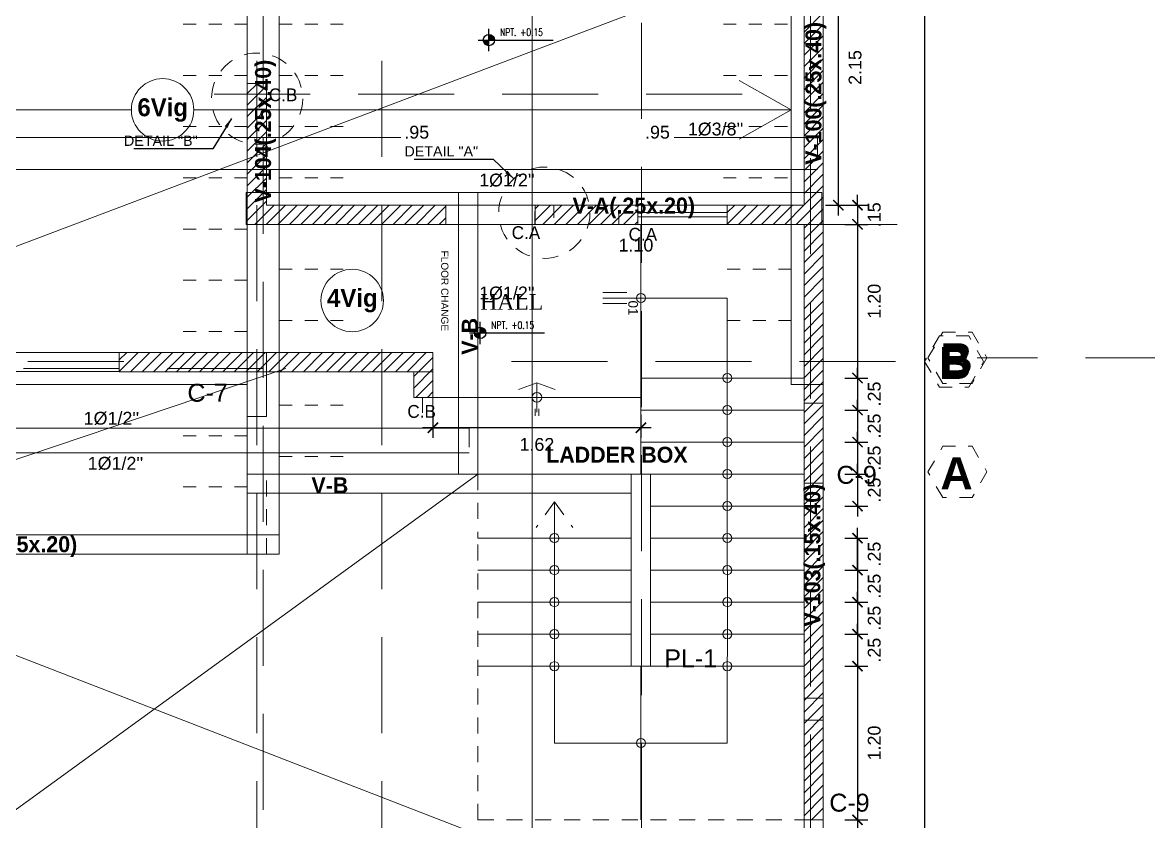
# Model space of a CAD drawing. Header units: millimetres. Extents: x -59 to 123, y 54 to 155.
# Drawn here: x 84.91 to 93.7, y 103.74 to 109.98 of the extents above; entities that cross this region are included whole.
import ezdxf
from ezdxf.enums import TextEntityAlignment as Align

# ---------------------------------------------------------------- set-up
doc = ezdxf.new("R2010")
doc.units = ezdxf.units.MM
for name, pattern in [('ACAD_ISO02W100', [15, 12, -3]), ('CONTINUA', [0]), ('DASHED', [0.75, 0.5, -0.25]), ('DASHED2', [0.375, 0.25, -0.125]), ('HIDDEN2', [0.1875, 0.125, -0.0625]), ('RAYITAS', [0.375, 0.25, -0.125])]:
    doc.linetypes.add(name, pattern=pattern)
doc.layers.get('0').update_dxf_attribs({"lineweight": 9})
doc.layers.get('Defpoints').update_dxf_attribs({"lineweight": 0})
for name, color, linetype in [('A-COT', 8, 'Continuous'), ('A-IND niveles', 8, 'Continuous'), ('A-PROY', 8, 'HIDDEN2'), ('A-TEX 010', 7, 'Continuous'), ('TEXTO', 2, 'Continuous')]:
    doc.layers.add(name, color=color, linetype=linetype)
for name, color, linetype, lineweight in [('A_mobiliario', 252, 'Continuous', 15), ('ACERO', 150, 'CONTINUA', 40), ('C.EMPOTRADO EN PARED Y TECHO', 210, 'Continuous', 40), ('COTAS', 8, 'Continuous', 5), ('EJES', 6, 'ACAD_ISO02W100', 5), ('ESCALERA', 128, 'Continuous', 9), ('muro', 5, 'Continuous', 70), ('murobajo', 7, 'Continuous', 30), ('MUROS', 7, 'Continuous', 80), ('niveles', 8, 'Continuous', 15), ('PLUMA 1', 1, 'Continuous', 9), ('pluma1', 1, 'Continuous', 9), ('TEXTO VIGAS', 2, 'Continuous', 20), ('textura', 253, 'Continuous', 0), ('VENTANA BAJA', 150, 'Continuous', 20), ('VIGAS', 2, 'Continuous', 25), ('viguetas', 254, 'DASHED2', 9)]:
    doc.layers.add(name, color=color, linetype=linetype, lineweight=lineweight)
doc.styles.add('BOLD', font='Swis721 Lt BT Light.ttf', dxfattribs={"height": 2})
doc.styles.add('Henry', font='GOTHICB.TTF')
doc.styles.add('LUIS', font='arial.ttf')
doc.styles.add('ROMANS', font='ROMANS.SHX', dxfattribs={"width": 1.35, "height": 0.29})
doc.styles.add('ROMANS 0.75', font='romans.shx', dxfattribs={"width": 0.75})
doc.styles.get("Standard").update_dxf_attribs({"font": 'arial.ttf'})
doc.styles.add('STILUS', font='arial.ttf')
doc.styles.add('style1', font='arial.ttf', dxfattribs={"height": 0.1})
doc.styles.add('style2', font='bgothm.ttf')
doc.styles.add('text100', font='swissek.ttf', dxfattribs={"height": 0.25})
doc.dimstyles.new('luis1', dxfattribs={"dimtxt": 0.1, "dimasz": 0.08, "dimexe": 0.08, "dimexo": 0.08, "dimgap": 0.08, "dimtad": 2, "dimzin": 4, "dimdsep": 46, "dimtxsty": 'style1', "dimblk": 'ARCHTICK', "dimcen": 2, "dimdle": 0.08, "dimclrd": 256, "dimclre": 256, "dimclrt": 256, "dimadec": 0, "dimazin": 1, "dimtfac": 1, "dimtix": 1, "dimtmove": 0, "dimatfit": 3, "dimfxl": 1, "dimtolj": 1, "dimarcsym": 0})

# ---------------------------------------------------------------- blocks, each defined once
blk = doc.blocks.new('A$C37766BCA')
blk.add_line((0, 0.181), (1.22, 0.181))
at = {"const_width": 0.0923}
for points in [[(0.128, 0.181, 0.414214), (0.174, 0.135)], [(0.221, 0.181, 0.414214), (0.174, 0.227, 0.414214)]]:
    blk.add_lwpolyline(points, format="xyb", dxfattribs=at)
blk.add_lwpolyline([(0.174, 0), (0.174, 0.361)])
blk.add_circle((0.174, 0.181), 0.0923)
blk = doc.blocks.new('A$C45F17A5E')
at = {"color": 250, "lineweight": 0}
for p, q in [((0.1297, 0.2585), (0.1297, 0.2031)), ((0.1439, 0.2288), (0.1439, 0)), ((0.1582, 0.2585), (0.1582, 0.2031))]:
    blk.add_line(p, q, dxfattribs=at)
blk.add_lwpolyline([(0.2879, 0.0523), (0.1439, 0), (0, 0.0523)], dxfattribs=at)
blk.add_circle((0.1439, 0.1144), 0.0379, dxfattribs=at)
blk = doc.blocks.new('_ArchTick')
at = {"color": 0, "linetype": 'ByBlock', "const_width": 0.15}
blk.add_lwpolyline([(-0.5, -0.5), (0.5, 0.5)], dxfattribs=at)
blk = doc.blocks.new('*D1052')
at = {"layer": 'A-COT', "linetype": 'Continuous', "lineweight": -2, "transparency": 16777216}
for p, q in [((91.9551, 121.3345), (91.9551, 102.1745)), ((91.8551, 121.2545), (92.0351, 121.2545)), ((91.8551, 102.2545), (92.0351, 102.2545))]:
    blk.add_line(p, q, dxfattribs=at)
at = {"layer": 'Defpoints', "color": 0, "linetype": 'CONTINUA', "transparency": 16777216}
for p in [(91.1632, 121.2545), (91.1632, 102.2545), (91.9551, 102.2545)]:
    blk.add_point(p, dxfattribs=at)
at = {"layer": 'A-COT', "linetype": 'CONTINUA', "lineweight": -2, "transparency": 16777216, "xscale": 0.08, "yscale": 0.08, "zscale": 0.08}
for p, rotation in [((91.9551, 121.2545), 90), ((91.9551, 102.2545), 270)]:
    blk.add_blockref('_ArchTick', p, dxfattribs=dict(at, rotation=rotation))
at = {"layer": 'A-COT', "linetype": 'CONTINUA', "lineweight": 5, "transparency": 16777216, "insert": (92.0862, 111.7545), "char_height": 0.1, "attachment_point": 5, "rotation": 90, "style": 'style1'}
blk.add_mtext('\\A1;19.00', dxfattribs=at)
blk = doc.blocks.new('*D1072')
at = {"layer": 'A-COT', "linetype": 'Continuous', "lineweight": -2, "transparency": 16777216}
for p, q in [((91.2808, 110.7845), (91.2808, 108.4745)), ((91.1808, 110.7045), (91.3608, 110.7045)), ((91.1808, 108.5545), (91.3608, 108.5545))]:
    blk.add_line(p, q, dxfattribs=at)
at = {"layer": 'Defpoints', "color": 0, "linetype": 'CONTINUA', "transparency": 16777216}
for p in [(91.0132, 110.7045), (91.0132, 108.5545), (91.2808, 108.5545)]:
    blk.add_point(p, dxfattribs=at)
at = {"layer": 'A-COT', "linetype": 'CONTINUA', "lineweight": -2, "transparency": 16777216, "xscale": 0.08, "yscale": 0.08, "zscale": 0.08}
for p, rotation in [((91.2808, 110.7045), 90), ((91.2808, 108.5545), 270)]:
    blk.add_blockref('_ArchTick', p, dxfattribs=dict(at, rotation=rotation))
at = {"layer": 'A-COT', "linetype": 'CONTINUA', "lineweight": 5, "transparency": 16777216, "insert": (91.4119, 109.6295), "char_height": 0.1, "attachment_point": 5, "rotation": 90, "style": 'style1'}
blk.add_mtext('\\A1;2.15', dxfattribs=at)
blk = doc.blocks.new('*D1073')
at = {"layer": 'A-COT', "linetype": 'Continuous', "lineweight": -2, "transparency": 16777216}
for p, q in [((91.4308, 108.5545), (91.4308, 108.6345)), ((91.3308, 108.5545), (91.5108, 108.5545)), ((91.4308, 108.5545), (91.4308, 108.4045)), ((91.3308, 108.4045), (91.5108, 108.4045)), ((91.4308, 108.4045), (91.4308, 108.3245))]:
    blk.add_line(p, q, dxfattribs=at)
at = {"layer": 'Defpoints', "color": 0, "linetype": 'CONTINUA', "transparency": 16777216}
for p in [(91.0132, 108.5545), (91.0132, 108.4045), (91.4308, 108.4045)]:
    blk.add_point(p, dxfattribs=at)
at = {"layer": 'A-COT', "linetype": 'CONTINUA', "lineweight": -2, "transparency": 16777216, "xscale": 0.08, "yscale": 0.08, "zscale": 0.08}
for p, rotation in [((91.4308, 108.5545), 270), ((91.4308, 108.4045), 90)]:
    blk.add_blockref('_ArchTick', p, dxfattribs=dict(at, rotation=rotation))
at = {"layer": 'A-COT', "linetype": 'CONTINUA', "lineweight": 5, "transparency": 16777216, "insert": (91.5619, 108.4795), "char_height": 0.1, "attachment_point": 5, "rotation": 90, "style": 'style1'}
blk.add_mtext('\\A1;.15', dxfattribs=at)
blk = doc.blocks.new('*D1074')
at = {"layer": 'A-COT', "linetype": 'Continuous', "lineweight": -2, "transparency": 16777216}
for p, q in [((91.4308, 108.4845), (91.4308, 107.1245)), ((91.3308, 108.4045), (91.5108, 108.4045)), ((91.3308, 107.2045), (91.5108, 107.2045))]:
    blk.add_line(p, q, dxfattribs=at)
at = {"layer": 'Defpoints', "color": 0, "linetype": 'CONTINUA', "transparency": 16777216}
for p in [(91.0132, 108.4045), (91.0132, 107.2045), (91.4308, 107.2045)]:
    blk.add_point(p, dxfattribs=at)
at = {"layer": 'A-COT', "linetype": 'CONTINUA', "lineweight": -2, "transparency": 16777216, "xscale": 0.08, "yscale": 0.08, "zscale": 0.08}
for p, rotation in [((91.4308, 108.4045), 90), ((91.4308, 107.2045), 270)]:
    blk.add_blockref('_ArchTick', p, dxfattribs=dict(at, rotation=rotation))
at = {"layer": 'A-COT', "linetype": 'CONTINUA', "lineweight": 5, "transparency": 16777216, "insert": (91.5619, 107.8045), "char_height": 0.1, "attachment_point": 5, "rotation": 90, "style": 'style1'}
blk.add_mtext('\\A1;1.20', dxfattribs=at)
blk = doc.blocks.new('*D1075')
at = {"layer": 'A-COT', "linetype": 'Continuous', "lineweight": -2, "transparency": 16777216}
for p, q in [((91.4308, 107.2045), (91.4308, 107.2845)), ((91.3308, 107.2045), (91.5108, 107.2045)), ((91.4308, 107.2045), (91.4308, 106.9545)), ((91.3308, 106.9545), (91.5108, 106.9545)), ((91.4308, 106.9545), (91.4308, 106.8745))]:
    blk.add_line(p, q, dxfattribs=at)
at = {"layer": 'Defpoints', "color": 0, "linetype": 'CONTINUA', "transparency": 16777216}
for p in [(91.0132, 107.2045), (91.0132, 106.9545), (91.4308, 106.9545)]:
    blk.add_point(p, dxfattribs=at)
at = {"layer": 'A-COT', "linetype": 'CONTINUA', "lineweight": -2, "transparency": 16777216, "xscale": 0.08, "yscale": 0.08, "zscale": 0.08}
for p, rotation in [((91.4308, 107.2045), 270), ((91.4308, 106.9545), 90)]:
    blk.add_blockref('_ArchTick', p, dxfattribs=dict(at, rotation=rotation))
at = {"layer": 'A-COT', "linetype": 'CONTINUA', "lineweight": 5, "transparency": 16777216, "insert": (91.5619, 107.0795), "char_height": 0.1, "attachment_point": 5, "rotation": 90, "style": 'style1'}
blk.add_mtext('\\A1;.25', dxfattribs=at)
blk = doc.blocks.new('*D1076')
at = {"layer": 'A-COT', "linetype": 'Continuous', "lineweight": -2, "transparency": 16777216}
for p, q in [((91.4308, 106.9545), (91.4308, 107.0345)), ((91.3308, 106.9545), (91.5108, 106.9545)), ((91.4308, 106.9545), (91.4308, 106.7045)), ((91.3308, 106.7045), (91.5108, 106.7045)), ((91.4308, 106.7045), (91.4308, 106.6245))]:
    blk.add_line(p, q, dxfattribs=at)
at = {"layer": 'Defpoints', "color": 0, "linetype": 'CONTINUA', "transparency": 16777216}
for p in [(91.0132, 106.9545), (91.0132, 106.7045), (91.4308, 106.7045)]:
    blk.add_point(p, dxfattribs=at)
at = {"layer": 'A-COT', "linetype": 'CONTINUA', "lineweight": -2, "transparency": 16777216, "xscale": 0.08, "yscale": 0.08, "zscale": 0.08}
for p, rotation in [((91.4308, 106.9545), 270), ((91.4308, 106.7045), 90)]:
    blk.add_blockref('_ArchTick', p, dxfattribs=dict(at, rotation=rotation))
at = {"layer": 'A-COT', "linetype": 'CONTINUA', "lineweight": 5, "transparency": 16777216, "insert": (91.5619, 106.8295), "char_height": 0.1, "attachment_point": 5, "rotation": 90, "style": 'style1'}
blk.add_mtext('\\A1;.25', dxfattribs=at)
blk = doc.blocks.new('*D1077')
at = {"layer": 'A-COT', "linetype": 'Continuous', "lineweight": -2, "transparency": 16777216}
for p, q in [((91.4308, 106.7045), (91.4308, 106.7845)), ((91.3308, 106.7045), (91.5108, 106.7045)), ((91.4308, 106.7045), (91.4308, 106.4545)), ((91.3308, 106.4545), (91.5108, 106.4545)), ((91.4308, 106.4545), (91.4308, 106.3745))]:
    blk.add_line(p, q, dxfattribs=at)
at = {"layer": 'Defpoints', "color": 0, "linetype": 'CONTINUA', "transparency": 16777216}
for p in [(91.0132, 106.7045), (91.0132, 106.4545), (91.4308, 106.4545)]:
    blk.add_point(p, dxfattribs=at)
at = {"layer": 'A-COT', "linetype": 'CONTINUA', "lineweight": -2, "transparency": 16777216, "xscale": 0.08, "yscale": 0.08, "zscale": 0.08}
for p, rotation in [((91.4308, 106.7045), 270), ((91.4308, 106.4545), 90)]:
    blk.add_blockref('_ArchTick', p, dxfattribs=dict(at, rotation=rotation))
at = {"layer": 'A-COT', "linetype": 'CONTINUA', "lineweight": 5, "transparency": 16777216, "insert": (91.5619, 106.5795), "char_height": 0.1, "attachment_point": 5, "rotation": 90, "style": 'style1'}
blk.add_mtext('\\A1;.25', dxfattribs=at)
blk = doc.blocks.new('*D1078')
at = {"layer": 'A-COT', "linetype": 'Continuous', "lineweight": -2, "transparency": 16777216}
for p, q in [((91.4308, 106.4545), (91.4308, 106.5345)), ((91.3308, 106.4545), (91.5108, 106.4545)), ((91.4308, 106.4545), (91.4308, 106.2045)), ((91.3308, 106.2045), (91.5108, 106.2045)), ((91.4308, 106.2045), (91.4308, 106.1245))]:
    blk.add_line(p, q, dxfattribs=at)
at = {"layer": 'Defpoints', "color": 0, "linetype": 'CONTINUA', "transparency": 16777216}
for p in [(91.0132, 106.4545), (91.0132, 106.2045), (91.4308, 106.2045)]:
    blk.add_point(p, dxfattribs=at)
at = {"layer": 'A-COT', "linetype": 'CONTINUA', "lineweight": -2, "transparency": 16777216, "xscale": 0.08, "yscale": 0.08, "zscale": 0.08}
for p, rotation in [((91.4308, 106.4545), 270), ((91.4308, 106.2045), 90)]:
    blk.add_blockref('_ArchTick', p, dxfattribs=dict(at, rotation=rotation))
at = {"layer": 'A-COT', "linetype": 'CONTINUA', "lineweight": 5, "transparency": 16777216, "insert": (91.5619, 106.3295), "char_height": 0.1, "attachment_point": 5, "rotation": 90, "style": 'style1'}
blk.add_mtext('\\A1;.25', dxfattribs=at)
blk = doc.blocks.new('*D1079')
at = {"layer": 'A-COT', "linetype": 'Continuous', "lineweight": -2, "transparency": 16777216}
for p, q in [((91.4308, 105.9545), (91.4308, 106.0345)), ((91.3308, 105.9545), (91.5108, 105.9545)), ((91.4308, 105.7045), (91.4308, 105.9545)), ((91.3308, 105.7045), (91.5108, 105.7045)), ((91.4308, 105.7045), (91.4308, 105.6245))]:
    blk.add_line(p, q, dxfattribs=at)
at = {"layer": 'Defpoints', "color": 0, "linetype": 'CONTINUA', "transparency": 16777216}
for p in [(91.0132, 105.9545), (91.4308, 105.9545), (91.0132, 105.7045)]:
    blk.add_point(p, dxfattribs=at)
at = {"layer": 'A-COT', "linetype": 'CONTINUA', "lineweight": -2, "transparency": 16777216, "xscale": 0.08, "yscale": 0.08, "zscale": 0.08}
for p, rotation in [((91.4308, 105.9545), 270), ((91.4308, 105.7045), 90)]:
    blk.add_blockref('_ArchTick', p, dxfattribs=dict(at, rotation=rotation))
at = {"layer": 'A-COT', "linetype": 'CONTINUA', "lineweight": 5, "transparency": 16777216, "insert": (91.5619, 105.8295), "char_height": 0.1, "attachment_point": 5, "rotation": 90, "style": 'style1'}
blk.add_mtext('\\A1;.25', dxfattribs=at)
blk = doc.blocks.new('*D1080')
at = {"layer": 'A-COT', "linetype": 'Continuous', "lineweight": -2, "transparency": 16777216}
for p, q in [((91.4308, 105.9545), (91.4308, 106.0345)), ((91.3308, 105.9545), (91.5108, 105.9545)), ((91.4308, 105.9545), (91.4308, 105.7045)), ((91.3308, 105.7045), (91.5108, 105.7045)), ((91.4308, 105.7045), (91.4308, 105.6245))]:
    blk.add_line(p, q, dxfattribs=at)
at = {"layer": 'Defpoints', "color": 0, "linetype": 'CONTINUA', "transparency": 16777216}
for p in [(91.0132, 105.9545), (91.0132, 105.7045), (91.4308, 105.7045)]:
    blk.add_point(p, dxfattribs=at)
at = {"layer": 'A-COT', "linetype": 'CONTINUA', "lineweight": -2, "transparency": 16777216, "xscale": 0.08, "yscale": 0.08, "zscale": 0.08}
for p, rotation in [((91.4308, 105.9545), 270), ((91.4308, 105.7045), 90)]:
    blk.add_blockref('_ArchTick', p, dxfattribs=dict(at, rotation=rotation))
at = {"layer": 'A-COT', "linetype": 'CONTINUA', "lineweight": 5, "transparency": 16777216, "insert": (91.5619, 105.8295), "char_height": 0.1, "attachment_point": 5, "rotation": 90, "style": 'style1'}
blk.add_mtext('\\A1;.25', dxfattribs=at)
blk = doc.blocks.new('*D1081')
at = {"layer": 'A-COT', "linetype": 'Continuous', "lineweight": -2, "transparency": 16777216}
for p, q in [((91.4308, 105.7045), (91.4308, 105.7845)), ((91.3308, 105.7045), (91.5108, 105.7045)), ((91.4308, 105.7045), (91.4308, 105.4545)), ((91.3308, 105.4545), (91.5108, 105.4545)), ((91.4308, 105.4545), (91.4308, 105.3745))]:
    blk.add_line(p, q, dxfattribs=at)
at = {"layer": 'Defpoints', "color": 0, "linetype": 'CONTINUA', "transparency": 16777216}
for p in [(91.0132, 105.7045), (91.0132, 105.4545), (91.4308, 105.4545)]:
    blk.add_point(p, dxfattribs=at)
at = {"layer": 'A-COT', "linetype": 'CONTINUA', "lineweight": -2, "transparency": 16777216, "xscale": 0.08, "yscale": 0.08, "zscale": 0.08}
for p, rotation in [((91.4308, 105.7045), 270), ((91.4308, 105.4545), 90)]:
    blk.add_blockref('_ArchTick', p, dxfattribs=dict(at, rotation=rotation))
at = {"layer": 'A-COT', "linetype": 'CONTINUA', "lineweight": 5, "transparency": 16777216, "insert": (91.5619, 105.5795), "char_height": 0.1, "attachment_point": 5, "rotation": 90, "style": 'style1'}
blk.add_mtext('\\A1;.25', dxfattribs=at)
blk = doc.blocks.new('*D1082')
at = {"layer": 'A-COT', "linetype": 'Continuous', "lineweight": -2, "transparency": 16777216}
for p, q in [((91.4308, 105.4545), (91.4308, 105.5345)), ((91.3308, 105.4545), (91.5108, 105.4545)), ((91.4308, 105.4545), (91.4308, 105.2045)), ((91.3308, 105.2045), (91.5108, 105.2045)), ((91.4308, 105.2045), (91.4308, 105.1245))]:
    blk.add_line(p, q, dxfattribs=at)
at = {"layer": 'Defpoints', "color": 0, "linetype": 'CONTINUA', "transparency": 16777216}
for p in [(91.0132, 105.4545), (91.0132, 105.2045), (91.4308, 105.2045)]:
    blk.add_point(p, dxfattribs=at)
at = {"layer": 'A-COT', "linetype": 'CONTINUA', "lineweight": -2, "transparency": 16777216, "xscale": 0.08, "yscale": 0.08, "zscale": 0.08}
for p, rotation in [((91.4308, 105.4545), 270), ((91.4308, 105.2045), 90)]:
    blk.add_blockref('_ArchTick', p, dxfattribs=dict(at, rotation=rotation))
at = {"layer": 'A-COT', "linetype": 'CONTINUA', "lineweight": 5, "transparency": 16777216, "insert": (91.5619, 105.3295), "char_height": 0.1, "attachment_point": 5, "rotation": 90, "style": 'style1'}
blk.add_mtext('\\A1;.25', dxfattribs=at)
blk = doc.blocks.new('*D1083')
at = {"layer": 'A-COT', "linetype": 'Continuous', "lineweight": -2, "transparency": 16777216}
for p, q in [((91.4308, 105.2045), (91.4308, 105.2845)), ((91.3308, 105.2045), (91.5108, 105.2045)), ((91.4308, 105.2045), (91.4308, 104.9545)), ((91.3308, 104.9545), (91.5108, 104.9545)), ((91.4308, 104.9545), (91.4308, 104.8745))]:
    blk.add_line(p, q, dxfattribs=at)
at = {"layer": 'Defpoints', "color": 0, "linetype": 'CONTINUA', "transparency": 16777216}
for p in [(91.0132, 105.2045), (91.0132, 104.9545), (91.4308, 104.9545)]:
    blk.add_point(p, dxfattribs=at)
at = {"layer": 'A-COT', "linetype": 'CONTINUA', "lineweight": -2, "transparency": 16777216, "xscale": 0.08, "yscale": 0.08, "zscale": 0.08}
for p, rotation in [((91.4308, 105.2045), 270), ((91.4308, 104.9545), 90)]:
    blk.add_blockref('_ArchTick', p, dxfattribs=dict(at, rotation=rotation))
at = {"layer": 'A-COT', "linetype": 'CONTINUA', "lineweight": 5, "transparency": 16777216, "insert": (91.5619, 105.0795), "char_height": 0.1, "attachment_point": 5, "rotation": 90, "style": 'style1'}
blk.add_mtext('\\A1;.25', dxfattribs=at)
blk = doc.blocks.new('*D1084')
at = {"layer": 'A-COT', "linetype": 'Continuous', "lineweight": -2, "transparency": 16777216}
for p, q in [((91.3308, 104.9545), (91.5108, 104.9545)), ((91.4308, 105.0345), (91.4308, 103.6745)), ((91.3308, 103.7545), (91.5108, 103.7545))]:
    blk.add_line(p, q, dxfattribs=at)
at = {"layer": 'Defpoints', "color": 0, "linetype": 'CONTINUA', "transparency": 16777216}
for p in [(91.0132, 104.9545), (91.0132, 103.7545), (91.4308, 103.7545)]:
    blk.add_point(p, dxfattribs=at)
at = {"layer": 'A-COT', "linetype": 'CONTINUA', "lineweight": -2, "transparency": 16777216, "xscale": 0.08, "yscale": 0.08, "zscale": 0.08}
for p, rotation in [((91.4308, 104.9545), 90), ((91.4308, 103.7545), 270)]:
    blk.add_blockref('_ArchTick', p, dxfattribs=dict(at, rotation=rotation))
at = {"layer": 'A-COT', "linetype": 'CONTINUA', "lineweight": 5, "transparency": 16777216, "insert": (91.5619, 104.3545), "char_height": 0.1, "attachment_point": 5, "rotation": 90, "style": 'style1'}
blk.add_mtext('\\A1;1.20', dxfattribs=at)
blk = doc.blocks.new('*D1085')
at = {"layer": 'A-COT', "linetype": 'Continuous', "lineweight": -2, "transparency": 16777216}
for p, q in [((91.4308, 103.8345), (91.4308, 102.5745)), ((91.3308, 103.7545), (91.5108, 103.7545)), ((91.3308, 102.6545), (91.5108, 102.6545))]:
    blk.add_line(p, q, dxfattribs=at)
at = {"layer": 'Defpoints', "color": 0, "linetype": 'CONTINUA', "transparency": 16777216}
for p in [(91.0132, 103.7545), (91.0132, 102.6545), (91.4308, 102.6545)]:
    blk.add_point(p, dxfattribs=at)
at = {"layer": 'A-COT', "linetype": 'CONTINUA', "lineweight": -2, "transparency": 16777216, "xscale": 0.08, "yscale": 0.08, "zscale": 0.08}
for p, rotation in [((91.4308, 103.7545), 90), ((91.4308, 102.6545), 270)]:
    blk.add_blockref('_ArchTick', p, dxfattribs=dict(at, rotation=rotation))
at = {"layer": 'A-COT', "linetype": 'CONTINUA', "lineweight": 5, "transparency": 16777216, "insert": (91.5619, 103.2045), "char_height": 0.1, "attachment_point": 5, "rotation": 90, "style": 'style1'}
blk.add_mtext('\\A1;1.10', dxfattribs=at)
blk = doc.blocks.new('*D1089')
at = {"layer": 'A-COT', "linetype": 'Continuous', "lineweight": -2, "transparency": 16777216}
for p, q in [((88.1132, 106.9164), (88.1132, 106.7364)), ((89.7382, 106.9164), (89.7382, 106.7364)), ((89.8182, 106.8164), (88.0332, 106.8164))]:
    blk.add_line(p, q, dxfattribs=at)
at = {"layer": 'Defpoints', "color": 0, "linetype": 'CONTINUA', "transparency": 16777216}
for p in [(88.1132, 107.0537), (89.7382, 107.0537), (88.1132, 106.8164)]:
    blk.add_point(p, dxfattribs=at)
at = {"layer": 'A-COT', "linetype": 'CONTINUA', "lineweight": -2, "transparency": 16777216, "xscale": 0.08, "yscale": 0.08, "zscale": 0.08, "rotation": 180}
blk.add_blockref('_ArchTick', (88.1132, 106.8164), dxfattribs=at)
at = {"layer": 'A-COT', "linetype": 'CONTINUA', "lineweight": -2, "transparency": 16777216, "xscale": 0.08, "yscale": 0.08, "zscale": 0.08}
blk.add_blockref('_ArchTick', (89.7382, 106.8164), dxfattribs=at)
at = {"layer": 'A-COT', "linetype": 'CONTINUA', "lineweight": 5, "transparency": 16777216, "insert": (88.9257, 106.6854), "char_height": 0.1, "attachment_point": 5, "style": 'style1'}
blk.add_mtext('\\A1;1.62', dxfattribs=at)

msp = doc.modelspace()

# ---------------------------------------------------------------- linework, layer by layer
at = {"color": 3, "lineweight": 5, "ltscale": 0.2}
for points in [[(86.6632, 109.3045), (86.6632, 109.5045), (86.8132, 109.5045), (86.8132, 109.3045)], [(87.9632, 107.0537), (87.9632, 107.2537), (88.1132, 107.2537), (88.1132, 107.0537)]]:
    msp.add_lwpolyline(points, close=True, dxfattribs=at)
at = {"color": 3, "linetype": 'RAYITAS', "lineweight": 5, "ltscale": 0.2}
for points in [[(89.0586, 108.5545), (89.0586, 108.4045), (88.9086, 108.4045), (88.9086, 108.5545)], [(89.7154, 108.5545), (89.7154, 108.4045), (89.5654, 108.4045), (89.5654, 108.5545)]]:
    msp.add_lwpolyline(points, close=True, dxfattribs=at)
at = {"layer": 'A-COT', "lineweight": 5}
for p, q in [((89.44, 107.8737), (89.6296, 107.8737)), ((90.4132, 107.8295), (89.44, 107.8295)), ((89.44, 107.7853), (89.6296, 107.7853))]:
    msp.add_line(p, q, dxfattribs=at)
at = {"layer": 'A-PROY', "lineweight": 5}
for p, q in [((83.4132, 107.4045), (85.6632, 107.4045)), ((86.8132, 105.8295), (86.8132, 106.4545)), ((88.4633, 106.4545), (88.4633, 105.9545)), ((86.8132, 106.3045), (88.4633, 106.3045)), ((89.0632, 106.2382), (88.9198, 106.0368)), ((89.0632, 106.2382), (89.2065, 106.0368)), ((88.4632, 103.7545), (88.4633, 105.9545)), ((86.8132, 105.8295), (82.8132, 105.8295)), ((88.4632, 103.7545), (89.8132, 103.7545)), ((89.8132, 103.7545), (91.0132, 103.7545))]:
    msp.add_line(p, q, dxfattribs=at)
at = {"layer": 'A_mobiliario', "color": 6, "lineweight": 5}
for points in [[(91.1632, 107.3331), (91.0132, 107.3331), (91.0132, 106.3831), (91.1632, 106.3831)], [(91.1632, 104.7045), (91.0132, 104.7045), (91.0132, 103.7545), (91.1632, 103.7545)]]:
    msp.add_lwpolyline(points, close=True, dxfattribs=at)
msp.add_lwpolyline([(89.6632, 106.4545), (89.8132, 106.4545), (89.8132, 104.9553), (89.6632, 104.9553), (89.6632, 106.4545)], dxfattribs=at)
at = {"layer": 'ACERO', "lineweight": 5}
for p, q in [((87.8633, 109.0828), (82.7012, 109.0828)), ((91.1176, 109.0828), (89.9977, 109.0828)), ((91.1176, 108.9128), (91.1176, 109.0828)), ((91.1176, 108.8328), (82.7048, 108.8328)), ((88.3976, 106.8138), (82.6906, 106.8138)), ((88.3976, 106.8138), (88.3976, 106.6651)), ((88.3972, 106.6208), (82.6906, 106.6208))]:
    msp.add_line(p, q, dxfattribs=at)
at = {"layer": 'C.EMPOTRADO EN PARED Y TECHO', "linetype": 'CONTINUA', "lineweight": 5}
msp.add_lwpolyline([(86.6632, 106.9037), (86.8132, 106.9037), (86.8132, 107.4045), (86.6632, 107.4045)], close=True, dxfattribs=at)
at = {"layer": 'COTAS', "linetype": 'RAYITAS', "lineweight": 5, "ltscale": 0.5}
for centre in [(86.7397, 109.3858), (88.9838, 108.4954)]:
    msp.add_circle(centre, 0.3563, dxfattribs=at)
at = {"layer": 'EJES', "linetype": 'DASHED', "lineweight": 5, "ltscale": 1.5}
for p, q in [((86.7382, 122.0557), (86.7382, 100.8968)), ((86.7382, 122.0557), (86.7382, 100.8968)), ((87.7132, 122.0557), (87.7132, 100.8968)), ((88.8882, 122.0557), (88.8882, 101.4782)), ((86.7882, 100.4568), (86.7882, 121.6157)), ((89.7442, 116.7279), (89.7442, 101.4532)), ((88.8882, 113.5718), (88.8882, 101.604)), ((91.0632, 113.421), (91.0632, 101.4532)), ((86.4055, 109.4215), (90.8694, 109.4215)), ((85.6996, 107.3331), (81.8538, 107.3331)), ((88.7271, 107.3331), (91.9839, 107.3331)), ((96.2126, 107.3628), (92.3668, 107.3628)), ((86.7894, 107.2795), (81.929, 107.2759))]:
    msp.add_line(p, q, dxfattribs=at)
at = {"layer": 'EJES', "lineweight": 5, "ltscale": 0.003}
for points in [[(92.3009, 107.1335), (92.4161, 107.3331), (92.3009, 107.5328), (92.0704, 107.5328), (91.9551, 107.3331), (92.0704, 107.1335)], [(92.0962, 107.1631), (91.981, 107.3628), (92.0962, 107.5624), (92.3267, 107.5624), (92.442, 107.3628), (92.3267, 107.1631)], [(92.0962, 106.272), (91.981, 106.4717), (92.0962, 106.6713), (92.3267, 106.6713), (92.442, 106.4717), (92.3267, 106.272)]]:
    msp.add_lwpolyline(points, close=True, dxfattribs=at)
at = {"layer": 'ESCALERA', "lineweight": 5, "ltscale": 0.25}
for p, q in [((89.7382, 106.4545), (89.7382, 108.4045)), ((89.7382, 107.0537), (88.1132, 107.0537))]:
    msp.add_line(p, q, dxfattribs=at)
at = {"layer": 'muro', "color": 251, "lineweight": 5, "ltscale": 0.25}
for p, q in [((88.0332, 107.0537), (88.0332, 106.9337)), ((88.1132, 107.0537), (88.1132, 106.8537))]:
    msp.add_line(p, q, dxfattribs=at)
at = {"layer": 'murobajo', "lineweight": 5}
for p, q in [((88.2132, 108.5545), (88.9132, 108.5545)), ((89.7132, 108.5545), (90.4132, 108.5545)), ((88.2132, 108.4045), (88.9132, 108.4045)), ((89.7132, 108.4045), (90.4132, 108.4045)), ((83.4132, 107.4045), (85.6632, 107.4045)), ((83.4132, 107.2545), (85.6632, 107.2545)), ((91.0132, 103.7545), (91.0132, 102.6545)), ((91.1632, 103.7545), (91.1632, 102.2545))]:
    msp.add_line(p, q, dxfattribs=at)
at = {"layer": 'MUROS', "linetype": 'CONTINUA', "lineweight": 5, "ltscale": 0.09}
for p, q in [((91.0132, 108.5545), (91.0132, 110.8545)), ((91.1632, 103.7545), (91.1632, 110.8545)), ((91.0132, 109.9059), (91.1632, 110.0559)), ((91.0132, 109.8159), (91.1632, 109.9659)), ((91.0132, 109.7259), (91.1632, 109.8759)), ((91.0132, 109.6359), (91.1632, 109.7859)), ((91.0132, 109.5459), (91.1632, 109.6959)), ((91.0132, 109.4559), (91.1632, 109.6059)), ((86.6632, 109.4259), (86.7418, 109.5045)), ((86.6632, 109.5045), (86.6632, 108.4045)), ((86.6632, 109.3359), (86.8132, 109.4859)), ((86.8132, 109.5045), (86.8132, 108.5545)), ((91.0132, 109.3659), (91.1632, 109.5159)), ((86.6632, 109.2459), (86.8132, 109.3959)), ((91.0132, 109.2759), (91.1632, 109.4259)), ((86.6632, 109.1559), (86.8132, 109.3059)), ((91.0132, 109.1859), (91.1632, 109.3359)), ((86.6632, 109.0659), (86.8132, 109.2159)), ((91.0132, 109.0959), (91.1632, 109.2459)), ((86.6632, 108.9759), (86.8132, 109.1259)), ((91.0132, 109.0059), (91.1632, 109.1559)), ((86.6632, 108.8859), (86.8132, 109.0359)), ((91.0132, 108.9159), (91.1632, 109.0659)), ((86.6632, 108.7959), (86.8132, 108.9459)), ((91.0132, 108.8259), (91.1632, 108.9759)), ((86.6632, 108.7059), (86.8132, 108.8559)), ((91.0132, 108.7359), (91.1632, 108.8859)), ((86.6632, 108.6159), (86.8132, 108.7659)), ((91.0132, 108.6459), (91.1632, 108.7959)), ((86.6632, 108.5259), (86.8132, 108.6759)), ((91.0132, 108.5559), (91.1632, 108.7059)), ((86.6632, 108.4359), (86.8132, 108.5859)), ((90.9518, 108.4045), (91.1632, 108.6159)), ((86.7218, 108.4045), (86.8718, 108.5545)), ((86.8118, 108.4045), (86.9618, 108.5545)), ((88.2132, 108.5545), (86.8132, 108.5545)), ((86.9018, 108.4045), (87.0518, 108.5545)), ((86.9918, 108.4045), (87.1418, 108.5545)), ((87.0818, 108.4045), (87.2318, 108.5545)), ((87.1718, 108.4045), (87.3218, 108.5545)), ((87.2618, 108.4045), (87.4118, 108.5545)), ((87.3518, 108.4045), (87.5018, 108.5545)), ((87.4418, 108.4045), (87.5918, 108.5545)), ((87.5318, 108.4045), (87.6818, 108.5545)), ((87.6218, 108.4045), (87.7718, 108.5545)), ((87.7118, 108.4045), (87.8618, 108.5545)), ((87.8018, 108.4045), (87.9518, 108.5545)), ((87.8918, 108.4045), (88.0418, 108.5545)), ((87.9818, 108.4045), (88.1318, 108.5545)), ((88.0718, 108.4045), (88.2132, 108.5459)), ((88.2132, 108.5545), (88.2132, 108.4045)), ((88.9132, 108.5259), (88.9418, 108.5545)), ((88.9132, 108.4359), (89.0318, 108.5545)), ((88.9132, 108.5545), (88.9132, 108.4045)), ((88.9132, 108.5545), (89.7132, 108.5545)), ((88.9718, 108.4045), (89.1218, 108.5545)), ((89.0618, 108.4045), (89.2118, 108.5545)), ((89.1518, 108.4045), (89.3018, 108.5545)), ((89.2418, 108.4045), (89.3918, 108.5545)), ((89.3318, 108.4045), (89.4818, 108.5545)), ((89.4218, 108.4045), (89.5718, 108.5545)), ((89.5118, 108.4045), (89.6618, 108.5545)), ((89.6018, 108.4045), (89.7132, 108.5159)), ((89.7132, 108.5545), (89.7132, 108.4045)), ((90.4132, 108.4959), (90.4718, 108.5545)), ((90.4132, 108.4059), (90.5618, 108.5545)), ((90.4132, 108.5545), (91.0132, 108.5545)), ((90.4132, 108.5545), (90.4132, 108.4045)), ((90.5018, 108.4045), (90.6518, 108.5545)), ((90.5918, 108.4045), (90.7418, 108.5545)), ((90.6818, 108.4045), (90.8318, 108.5545)), ((90.7718, 108.4045), (90.9218, 108.5545)), ((90.8618, 108.4045), (91.0118, 108.5545)), ((91.0132, 108.3759), (91.1632, 108.5259)), ((88.2132, 108.4045), (86.6632, 108.4045)), ((88.1618, 108.4045), (88.2132, 108.4559)), ((89.7132, 108.4045), (88.9132, 108.4045)), ((89.2142, 108.4045), (91.7418, 108.4045)), ((89.6918, 108.4045), (89.7132, 108.4259)), ((90.4132, 108.4045), (91.0132, 108.4045)), ((91.0132, 108.2859), (91.1632, 108.4359)), ((91.0132, 107.0545), (91.0132, 108.4045)), ((91.0132, 108.1959), (91.1632, 108.3459)), ((91.0132, 108.1059), (91.1632, 108.2559)), ((91.0132, 103.7545), (91.0132, 108.2045)), ((91.0132, 108.0159), (91.1632, 108.1659)), ((91.0132, 107.9259), (91.1632, 108.0759)), ((91.0132, 107.8359), (91.1632, 107.9859)), ((91.0132, 107.7459), (91.1632, 107.8959)), ((91.0132, 107.6559), (91.1632, 107.8059)), ((91.0132, 107.5659), (91.1632, 107.7159)), ((91.0132, 107.4759), (91.1632, 107.6259)), ((91.0132, 107.3859), (91.1632, 107.5359)), ((91.0132, 107.2959), (91.1632, 107.4459)), ((85.6632, 107.3459), (85.7218, 107.4045)), ((85.6632, 107.2559), (85.8118, 107.4045)), ((85.6632, 107.2537), (85.6632, 107.4045)), ((85.6632, 107.4045), (88.1132, 107.4045)), ((85.751, 107.2537), (85.9018, 107.4045)), ((85.841, 107.2537), (85.9918, 107.4045)), ((85.931, 107.2537), (86.0818, 107.4045)), ((86.021, 107.2537), (86.1718, 107.4045)), ((86.111, 107.2537), (86.2618, 107.4045)), ((86.201, 107.2537), (86.3518, 107.4045)), ((86.291, 107.2537), (86.4418, 107.4045)), ((86.381, 107.2537), (86.5318, 107.4045)), ((86.471, 107.2537), (86.6218, 107.4045)), ((86.561, 107.2537), (86.7118, 107.4045)), ((86.651, 107.2537), (86.8018, 107.4045)), ((86.741, 107.2537), (86.8918, 107.4045)), ((86.831, 107.2537), (86.9818, 107.4045)), ((86.921, 107.2537), (87.0718, 107.4045)), ((87.011, 107.2537), (87.1618, 107.4045)), ((87.101, 107.2537), (87.2518, 107.4045)), ((87.191, 107.2537), (87.3418, 107.4045)), ((87.281, 107.2537), (87.4318, 107.4045)), ((87.371, 107.2537), (87.5218, 107.4045)), ((87.461, 107.2537), (87.6118, 107.4045)), ((87.551, 107.2537), (87.7018, 107.4045)), ((87.641, 107.2537), (87.7918, 107.4045)), ((87.731, 107.2537), (87.8818, 107.4045)), ((87.821, 107.2537), (87.9718, 107.4045)), ((87.911, 107.2537), (88.0618, 107.4045)), ((87.9632, 107.2159), (88.1132, 107.3659)), ((88.1132, 107.4045), (88.1132, 107.0537)), ((91.0132, 107.2059), (91.1632, 107.3559)), ((85.6632, 107.2537), (87.9632, 107.2537)), ((87.9632, 107.1259), (88.1132, 107.2759)), ((91.0132, 107.1159), (91.1632, 107.2659)), ((87.981, 107.0537), (88.1132, 107.1859)), ((91.0132, 107.0259), (91.1632, 107.1759)), ((88.071, 107.0537), (88.1132, 107.0959)), ((91.0132, 106.9359), (91.1632, 107.0859)), ((91.0132, 106.8459), (91.1632, 106.9959)), ((91.0132, 106.7559), (91.1632, 106.9059)), ((91.0132, 106.6659), (91.1632, 106.8159)), ((91.0132, 106.5759), (91.1632, 106.7259)), ((91.0132, 106.4859), (91.1632, 106.6359)), ((91.0132, 106.3959), (91.1632, 106.5459)), ((91.0132, 106.3059), (91.1632, 106.4559)), ((91.0132, 106.2159), (91.1632, 106.3659)), ((91.0132, 106.1259), (91.1632, 106.2759)), ((91.0132, 106.0359), (91.1632, 106.1859)), ((91.0132, 105.9459), (91.1632, 106.0959)), ((91.0132, 105.8559), (91.1632, 106.0059)), ((91.0132, 105.7659), (91.1632, 105.9159)), ((91.0132, 105.6759), (91.1632, 105.8259)), ((91.0132, 105.5859), (91.1632, 105.7359)), ((91.0132, 105.4959), (91.1632, 105.6459)), ((91.0132, 105.4059), (91.1632, 105.5559)), ((91.0132, 105.3159), (91.1632, 105.4659)), ((91.0132, 105.2259), (91.1632, 105.3759)), ((91.0132, 105.1359), (91.1632, 105.2859)), ((91.0132, 105.0459), (91.1632, 105.1959)), ((91.0132, 104.9559), (91.1632, 105.1059)), ((91.0132, 104.8659), (91.1632, 105.0159)), ((91.0132, 104.7759), (91.1632, 104.9259)), ((91.0132, 104.6859), (91.1632, 104.8359)), ((91.0132, 104.5959), (91.1632, 104.7459)), ((91.0132, 104.5059), (91.1632, 104.6559)), ((91.0132, 104.4159), (91.1632, 104.5659)), ((91.0132, 104.3259), (91.1632, 104.4759)), ((91.0132, 104.2359), (91.1632, 104.3859)), ((91.0132, 104.1459), (91.1632, 104.2959)), ((91.0132, 104.0559), (91.1632, 104.2059)), ((91.0132, 103.9659), (91.1632, 104.1159)), ((91.0132, 103.8759), (91.1632, 104.0259)), ((91.0132, 103.7859), (91.1632, 103.9359)), ((91.0718, 103.7545), (91.1632, 103.8459)), ((91.1618, 103.7545), (91.1632, 103.7559))]:
    msp.add_line(p, q, dxfattribs=at)
at = {"layer": 'MUROS', "color": 1, "lineweight": 5}
for p, q in [((86.8132, 109.5045), (86.6632, 109.5045)), ((87.9632, 107.0537), (87.9632, 107.2537)), ((88.1132, 107.0537), (87.9632, 107.0537)), ((91.0132, 103.7545), (91.1632, 103.7545))]:
    msp.add_line(p, q, dxfattribs=at)
at = {"layer": 'MUROS', "linetype": 'CONTINUA', "lineweight": 5, "ltscale": 0.09}
for points in [[(91.0132, 107.0545), (91.0132, 108.4045), (90.4132, 108.4045), (90.4132, 108.5545), (91.0132, 108.5545), (91.0132, 110.8545)], [(91.0132, 108.2045), (91.0132, 103.7545), (91.1632, 103.7545), (91.1632, 110.8545), (91.0132, 110.8545)]]:
    msp.add_lwpolyline(points, dxfattribs=at)
for points in [[(86.8132, 108.5545), (88.2132, 108.5545), (88.2132, 108.4045), (86.6632, 108.4045), (86.6632, 109.5045), (86.8132, 109.5045)], [(89.7132, 108.4045), (88.9132, 108.4045), (88.9132, 108.5545), (89.7132, 108.5545)], [(85.6632, 107.4045), (88.1132, 107.4045), (88.1132, 107.0537), (87.9632, 107.0537), (87.9632, 107.2537), (85.6632, 107.2537)]]:
    msp.add_lwpolyline(points, close=True, dxfattribs=at)
at = {"layer": 'MUROS', "lineweight": 5}
msp.add_lwpolyline([(89.6632, 106.4545), (89.8132, 106.4545), (89.8132, 104.9553), (89.6632, 104.9553), (89.6632, 106.4545)], dxfattribs=at)
at = {"layer": 'niveles', "lineweight": 5}
for centre in [(89.7382, 107.8295), (90.4132, 107.2045), (89.0632, 105.9545), (89.0632, 105.7045), (89.0632, 105.4545), (89.0632, 105.2045), (89.0632, 104.9545), (89.0632, 104.9545), (89.7382, 104.3545)]:
    msp.add_circle(centre, 0.0354, dxfattribs=at)
at = {"layer": 'PLUMA 1', "lineweight": 5}
for points in [[(90.9132, 109.2986), (90.5049, 109.5282)], [(82.9132, 109.2986), (85.7574, 109.2986)], [(86.2451, 109.2986), (90.9132, 109.2986)], [(90.9132, 109.2986), (90.5049, 109.069)]]:
    msp.add_lwpolyline(points, dxfattribs=at)
for centre in [(86.0012, 109.2986), (87.4828, 107.81)]:
    msp.add_circle(centre, 0.2439, dxfattribs=at)
at = {"layer": 'pluma1', "lineweight": 5}
for p, q in [((82.6632, 107.4045), (91.1632, 110.6177)), ((86.9633, 107.2795), (82.6632, 105.8295))]:
    msp.add_line(p, q, dxfattribs=at)
at = {"layer": 'textura', "lineweight": 5}
for p, q in [((90.4132, 107.8295), (90.4132, 105.7045)), ((89.7382, 107.2045), (91.0132, 107.2045)), ((89.7382, 106.9545), (91.0132, 106.9545)), ((89.7382, 106.7045), (91.0132, 106.7045)), ((88.4633, 106.4545), (82.8132, 102.3545)), ((89.8132, 106.4545), (91.0132, 106.4545)), ((89.0632, 104.3545), (89.0632, 106.2382)), ((89.8132, 106.2045), (91.0132, 106.2045)), ((89.6632, 105.9545), (88.4632, 105.9545)), ((89.8132, 105.9545), (91.0132, 105.9545)), ((82.8132, 105.8295), (91.0132, 102.6545)), ((89.6632, 105.7045), (88.4632, 105.7045)), ((89.8132, 105.7045), (91.0132, 105.7045)), ((90.4156, 105.7045), (90.4132, 104.3545)), ((89.6632, 105.4545), (88.4632, 105.4545)), ((89.8132, 105.4545), (91.0132, 105.4545)), ((89.6632, 105.2045), (88.4632, 105.2045)), ((89.8132, 105.2045), (91.0132, 105.2045)), ((89.6632, 104.9545), (88.4632, 104.9545)), ((89.7382, 104.9545), (89.7382, 103.7545)), ((89.8132, 104.9545), (91.0132, 104.9545)), ((89.8132, 104.3545), (89.0632, 104.3545)), ((89.8132, 104.3545), (90.4132, 104.3545))]:
    msp.add_line(p, q, dxfattribs=at)
for centre in [(90.4132, 106.9545), (90.4132, 106.7045), (90.4132, 106.4545), (90.4132, 106.2045), (90.4132, 105.9545), (90.4132, 105.7045), (90.4132, 105.4545), (90.4132, 105.2045), (90.4143, 104.9545)]:
    msp.add_circle(centre, 0.0354, dxfattribs=at)
at = {"layer": 'VENTANA BAJA', "lineweight": 5}
for p, q in [((89.7132, 108.497), (90.4132, 108.497)), ((89.7132, 108.4645), (90.4132, 108.4645))]:
    msp.add_line(p, q, dxfattribs=at)
at = {"layer": 'VIGAS', "linetype": 'CONTINUA', "lineweight": 5}
for points in [[(86.6632, 105.8295), (86.9133, 105.8295), (86.9133, 115.8297), (86.6632, 115.8297)], [(90.9132, 110.6177), (91.1632, 110.6177), (91.1632, 107.1545), (90.9132, 107.1545)], [(86.6532, 108.6545), (91.1532, 108.6545), (91.1532, 108.4045), (86.6532, 108.4045)], [(88.3133, 106.4545), (88.4633, 106.4545), (88.4633, 108.6545), (88.3133, 108.6545)], [(82.6632, 107.1545), (86.6632, 107.1545), (86.6632, 107.4045), (82.6632, 107.4045)], [(91.0132, 107.0078), (91.1632, 107.0078), (91.1632, 104.5328), (91.0132, 104.5328)], [(86.6632, 106.4545), (86.6632, 106.3045), (89.6632, 106.3045), (89.6632, 106.4545)]]:
    msp.add_lwpolyline(points, close=True, dxfattribs=at)
for points in [[(82.6632, 106.4545), (82.6632, 102.2545), (91.1632, 102.2545), (91.1632, 103.7545)], [(91.0132, 103.7545), (91.0132, 102.4045), (82.8132, 102.3886), (82.8132, 106.4386)], [(82.6632, 105.9795), (86.9133, 105.9795)], [(82.6632, 105.8295), (86.9133, 105.8295)]]:
    msp.add_lwpolyline(points, dxfattribs=at)
at = {"layer": 'viguetas', "lineweight": 5, "ltscale": 0.02}
for points in [[(86.6632, 109.9677), (86.1632, 109.9677)], [(87.4133, 109.9677), (86.9133, 109.9677)], [(90.8828, 109.9677), (90.3828, 109.9677)], [(86.6632, 109.5677), (86.1632, 109.5677)], [(87.4133, 109.5677), (86.9133, 109.5677)], [(90.8828, 109.5677), (90.3828, 109.5677)], [(86.6632, 109.1677), (86.1632, 109.1677)], [(87.4133, 109.1677), (86.9133, 109.1677)], [(90.8828, 109.1677), (90.3828, 109.1677)], [(86.6632, 108.7677), (86.1632, 108.7677)], [(87.4133, 108.7677), (86.9133, 108.7677)], [(90.8828, 108.7677), (90.3828, 108.7677)], [(86.6632, 108.3677), (86.1632, 108.3677)], [(86.9133, 108.0545), (87.4133, 108.0545)], [(90.9132, 108.0545), (90.4132, 108.0545)], [(86.6632, 107.9677), (86.1632, 107.9677)], [(86.9133, 107.6545), (87.4133, 107.6545)], [(90.9132, 107.6545), (90.4132, 107.6545)], [(86.6632, 107.5677), (86.1632, 107.5677)], [(87.4133, 106.9929), (86.9133, 106.9929)], [(86.6632, 106.7541), (86.1632, 106.7541)], [(87.4133, 106.5929), (86.9133, 106.5929)], [(86.6632, 106.3541), (86.1632, 106.3541)]]:
    msp.add_lwpolyline(points, dxfattribs=at)

# ---------------------------------------------------------------- block references
at = {"layer": 'A-IND niveles', "lineweight": 5, "xscale": 0.4800000000000012, "yscale": 0.4800000000000012, "zscale": 0.4800000000000012}
for p in [(88.4677, 109.7571), (88.3993, 107.47)]:
    msp.add_blockref('A$C37766BCA', p, dxfattribs=at)
at = {"layer": 'ESCALERA', "lineweight": 5, "ltscale": 0.25, "rotation": 180}
msp.add_blockref('A$C45F17A5E', (89.0696, 107.1681), dxfattribs=at)

# ---------------------------------------------------------------- texts
at = {"layer": 'A-IND niveles', "lineweight": 5, "style": 'ROMANS 0.75', "width": 0.75}
for p in [(88.6379, 109.8758), (88.5695, 107.5888)]:
    msp.add_text('NPT. +0.15', height=0.0576, dxfattribs=at).set_placement(p)
at = {"layer": 'A-TEX 010', "lineweight": 5, "insert": (88.7289, 107.8601), "char_height": 0.1224, "attachment_point": 2, "style": 'ROMANS'}
msp.add_mtext('{\\fTimes New Roman|b0|i0|c0|p18;HALL}', dxfattribs=at)
at = {"layer": 'COTAS', "color": 3, "linetype": 'RAYITAS', "lineweight": 5, "ltscale": 0.2, "style": 'style2'}
for s, p in [('C.B', (86.8314, 109.466)), ('C.A', (88.7286, 108.39)), ('C.A', (89.6421, 108.3772)), ('C.B', (87.9137, 106.9939))]:
    msp.add_text(s, height=0.1, dxfattribs=at).set_placement(p, align=Align.TOP_LEFT)
at = {"layer": 'COTAS', "lineweight": 5, "style": 'LUIS'}
for s, p in [('DETAIL "B"', (85.6994, 109.0174)), ('DETAIL "A"', (87.8907, 108.9349))]:
    msp.add_text(s, height=0.08, dxfattribs=at).set_placement(p)
at = {"layer": 'EJES', "lineweight": 5, "char_height": 0.25, "width": 0.015384, "attachment_point": 2, "style": 'STILUS'}
for s, insert in [('{\\fArial|b1|i0|c0|p34;B}', (92.1927, 107.4472)), ('{\\fArial|b1|i0|c0|p34;B}', (92.2044, 107.4768)), ('{\\fArial|b1|i0|c0|p34;A}', (92.2044, 106.5857))]:
    msp.add_mtext(s, dxfattribs=dict(at, insert=insert))
at = {"layer": 'niveles', "lineweight": 5, "insert": (89.6388, 107.6932, 0), "char_height": 0.075, "width": 0.202723, "attachment_point": 9, "rotation": 270, "style": 'BOLD'}
msp.add_mtext('01', dxfattribs=at)
at = {"layer": 'TEXTO', "lineweight": 5, "style": 'LUIS'}
for s, p in [('.95', (87.89, 109.1742)), ('.95', (89.7706, 109.1742)), ("1%%C3/8''", (90.1049, 109.1989)), ("1%%C1/2''", (88.4746, 108.8008)), ('1.10', (89.5637, 108.2923)), ("1%%C1/2''", (88.4746, 107.9189)), ("1%%C1/2''", (85.3846, 106.9406)), ("1%%C1/2''", (85.4161, 106.5889))]:
    msp.add_text(s, height=0.1, dxfattribs=at).set_placement(p, align=Align.TOP_LEFT)
for s, p in [('C-7', (86.1952, 107.0197)), ('C-9', (91.2662, 106.3788)), ('PL-1', (89.9209, 104.9458)), ('C-9', (91.2104, 103.8188))]:
    msp.add_text(s, height=0.14, dxfattribs=at).set_placement(p)
at = {"layer": 'TEXTO', "lineweight": 5, "insert": (88.1774, 107.8854), "char_height": 0.05625, "width": 0.842032, "attachment_point": 8, "rotation": 270, "style": 'text100'}
msp.add_mtext('{\\fArial|b0|i0|c0|p34;FLOOR CHANGE}', dxfattribs=at)
at = {"layer": 'TEXTO VIGAS', "linetype": 'Continuous', "lineweight": 5, "style": 'Henry'}
for s, p in [('V-100(.25x.40)', (91.1488, 108.8698)), ('V-104(.25x.40)', (86.8486, 108.575)), ('V-104(.25x.40)', (86.8486, 108.575)), ('V-B', (88.4633, 107.3864)), ('V-103(.15x.40)', (91.1399, 105.2636))]:
    msp.add_text(s, height=0.125, rotation=90, dxfattribs=at).set_placement(p)
for s, p in [('V-A(.25x.20)', (89.2041, 108.4884)), ('LADDER BOX', (88.9984, 106.5432)), ('V-B', (87.1642, 106.3045)), ('V-B(.15x.20)', (84.3777, 105.8445))]:
    msp.add_text(s, height=0.125, dxfattribs=at).set_placement(p)
at = {"layer": 'TEXTO VIGAS', "lineweight": 5, "char_height": 0.14, "width": 2.366461, "attachment_point": 7}
for s, insert in [('{\\fCentury Gothic|b1|i0|c0|p34;6Vig}', (85.8045, 109.2055)), ('{\\fCentury Gothic|b1|i0|c0|p34;4Vig}', (87.2861, 107.7169))]:
    msp.add_mtext(s, dxfattribs=dict(at, insert=insert))

# ---------------------------------------------------------------- dimensions: what is measured, and where the dimension line sits
at = {"layer": 'A-COT', "linetype": 'CONTINUA', "lineweight": 5}
for base, p1, p2, override, picture, middle in [((91.9551, 102.2545), (91.1632, 121.2545), (91.1632, 102.2545), {"dimfxl": 0.1, "dimfxlon": 1, "dimarcsym": 2}, '*D1052', (92.0862, 111.7545)), ((91.2808, 108.5545), (91.0132, 110.7045), (91.0132, 108.5545), {"dimtmove": 1, "dimfxl": 0.1, "dimfxlon": 1, "dimarcsym": 2}, '*D1072', (91.4119, 109.6295)), ((91.4308, 108.4045), (91.0132, 108.5545), (91.0132, 108.4045), {"dimtmove": 1, "dimfxl": 0.1, "dimfxlon": 1, "dimarcsym": 2}, '*D1073', (91.5619, 108.4795)), ((91.4308, 107.2045), (91.0132, 108.4045), (91.0132, 107.2045), {"dimtmove": 1, "dimfxl": 0.1, "dimfxlon": 1, "dimarcsym": 2}, '*D1074', (91.5619, 107.8045)), ((91.4308, 106.9545), (91.0132, 107.2045), (91.0132, 106.9545), {"dimtmove": 1, "dimfxl": 0.1, "dimfxlon": 1, "dimarcsym": 2}, '*D1075', (91.5619, 107.0795)), ((91.4308, 106.7045), (91.0132, 106.9545), (91.0132, 106.7045), {"dimtmove": 1, "dimfxl": 0.1, "dimfxlon": 1, "dimarcsym": 2}, '*D1076', (91.5619, 106.8295)), ((91.4308, 106.4545), (91.0132, 106.7045), (91.0132, 106.4545), {"dimtmove": 1, "dimfxl": 0.1, "dimfxlon": 1, "dimarcsym": 2}, '*D1077', (91.5619, 106.5795)), ((91.4308, 106.2045), (91.0132, 106.4545), (91.0132, 106.2045), {"dimtmove": 1, "dimfxl": 0.1, "dimfxlon": 1, "dimarcsym": 2}, '*D1078', (91.5619, 106.3295)), ((91.4308, 105.9545), (91.0132, 105.7045), (91.0132, 105.9545), {"dimtmove": 1, "dimfxl": 0.1, "dimfxlon": 1, "dimarcsym": 2}, '*D1079', (91.5619, 105.8295)), ((91.4308, 105.7045), (91.0132, 105.9545), (91.0132, 105.7045), {"dimtmove": 1, "dimfxl": 0.1, "dimfxlon": 1, "dimarcsym": 2}, '*D1080', (91.5619, 105.8295)), ((91.4308, 105.4545), (91.0132, 105.7045), (91.0132, 105.4545), {"dimtmove": 1, "dimfxl": 0.1, "dimfxlon": 1, "dimarcsym": 2}, '*D1081', (91.5619, 105.5795)), ((91.4308, 105.2045), (91.0132, 105.4545), (91.0132, 105.2045), {"dimtmove": 1, "dimfxl": 0.1, "dimfxlon": 1, "dimarcsym": 2}, '*D1082', (91.5619, 105.3295)), ((91.4308, 104.9545), (91.0132, 105.2045), (91.0132, 104.9545), {"dimtmove": 1, "dimfxl": 0.1, "dimfxlon": 1, "dimarcsym": 2}, '*D1083', (91.5619, 105.0795)), ((91.4308, 103.7545), (91.0132, 104.9545), (91.0132, 103.7545), {"dimtmove": 1, "dimfxl": 0.1, "dimfxlon": 1, "dimarcsym": 2}, '*D1084', (91.5619, 104.3545)), ((91.4308, 102.6545), (91.0132, 103.7545), (91.0132, 102.6545), {"dimtmove": 1, "dimfxl": 0.1, "dimfxlon": 1, "dimarcsym": 2}, '*D1085', (91.5619, 103.2045))]:
    dim = msp.add_linear_dim(base=base, p1=p1, p2=p2, angle=90, dimstyle='luis1', override=override, dxfattribs=at)
    dim.commit()
    dim.dimension.update_dxf_attribs({"geometry": picture, "text_midpoint": middle})
dim = msp.add_linear_dim(base=(88.113194, 106.8164356), p1=(89.7381939, 107.0537277), p2=(88.113194, 107.0537277), dimstyle='luis1', override={"dimfxl": 0.1, "dimfxlon": 1, "dimarcsym": 2}, dxfattribs=at)
dim.commit()
dim.dimension.update_dxf_attribs({"geometry": '*D1089', "text_midpoint": (88.925694, 106.6853783)})

# ---------------------------------------------------------------- leaders
at = {"layer": 'COTAS', "lineweight": 5}
for points in [[(86.5394, 109.2324), (86.3943, 108.9938), (85.7756, 108.9938)], [(88.7451, 108.76), (88.5857, 108.9114), (87.967, 108.9114)]]:
    msp.add_leader(points, dimstyle='luis1', dxfattribs=at)

doc.saveas('drawing.dxf')
